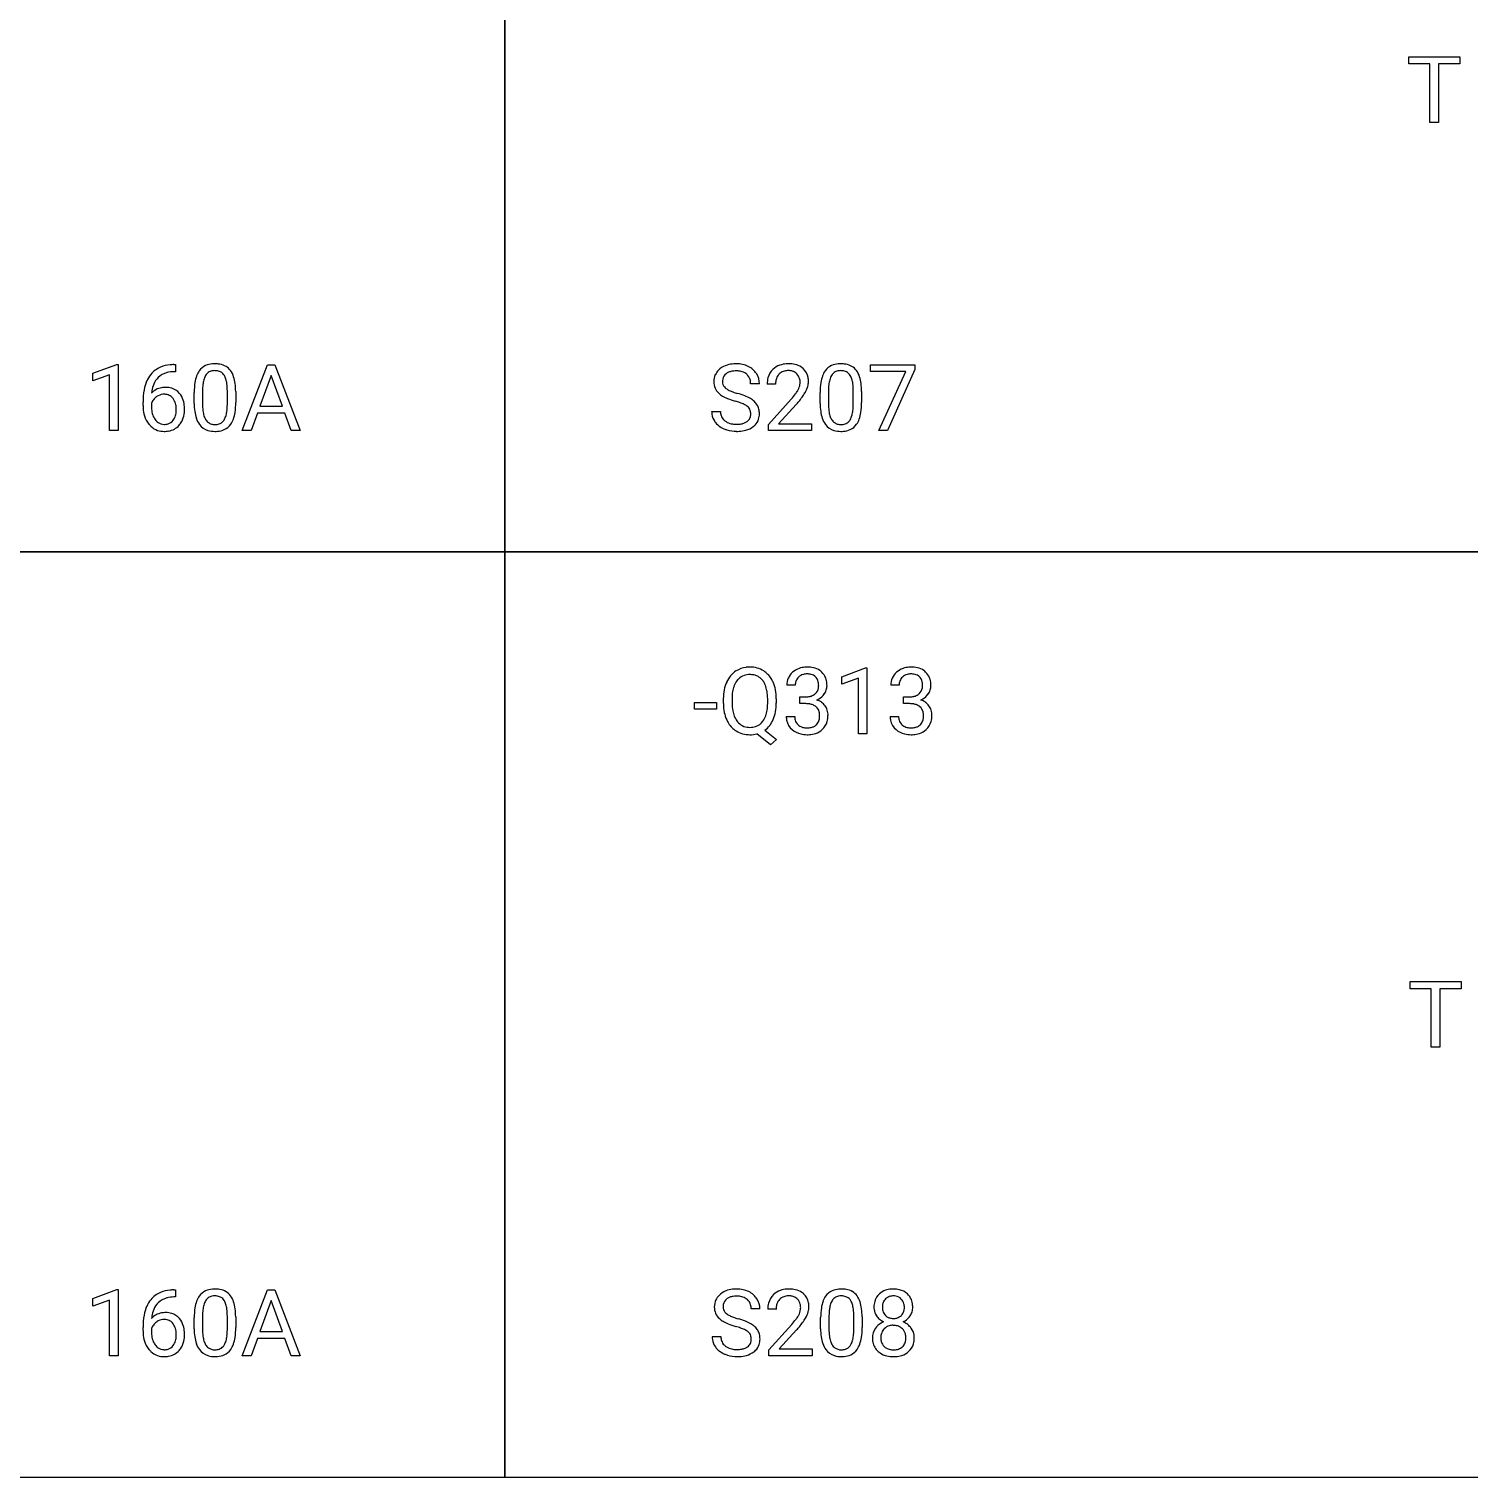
# Model space of a CAD drawing. Header units: metres. Extents: x 0 to 1062, y -1350 to 150.
# Drawn here: x 585.3 to 818.8, y -300 to -65.2 of the extents above; entities that cross this region are included whole.
import ezdxf

# ---------------------------------------------------------------- set-up
doc = ezdxf.new("R2010")
doc.units = ezdxf.units.M

msp = doc.modelspace()

# ---------------------------------------------------------------- linework, layer by layer
for p, q in [((662.5, -150), (662.5, 0)), ((662.5, 0), (662.5, -150)), ((809.07, -70.9), (809.07, -69.74)), ((809.07, -69.74), (817.31, -69.74)), ((817.31, -69.74), (817.31, -70.9)), ((812.49, -70.9), (809.07, -70.9)), ((812.49, -80.41), (812.49, -70.9)), ((817.31, -70.9), (813.89, -70.9)), ((813.89, -70.9), (813.89, -80.41)), ((813.89, -80.41), (812.49, -80.41)), ((595.69, -121.07), (599.58, -119.62)), ((599.58, -119.62), (599.79, -119.62)), ((599.79, -119.62), (599.79, -130.33)), ((608.83, -119.66), (609.08, -119.66)), ((609.08, -119.66), (609.08, -120.81)), ((619.92, -130.33), (624, -119.67)), ((624, -119.67), (625.23, -119.67)), ((625.23, -119.67), (629.31, -130.33)), ((721.76, -120.78), (721.76, -119.67)), ((721.76, -119.67), (728.96, -119.67)), ((728.96, -119.67), (728.96, -120.43)), ((595.69, -122.3), (595.69, -121.07)), ((598.43, -121.3), (595.69, -122.3)), ((598.43, -130.33), (598.43, -121.3)), ((609.08, -120.81), (608.83, -120.81)), ((624.61, -121.4), (622.8, -126.39)), ((626.43, -126.39), (624.61, -121.4)), ((727.53, -120.78), (721.76, -120.78)), ((723.13, -130.33), (727.53, -120.78)), ((728.96, -120.43), (724.55, -130.33)), ((612.14, -125.97), (612.14, -124.16)), ((613.49, -123.83), (613.49, -126)), ((617.51, -126.15), (617.51, -123.93)), ((618.87, -124.03), (618.87, -125.78)), ((703.76, -122.75), (702.35, -122.75)), ((706.38, -122.81), (705.03, -122.81)), ((713.61, -125.97), (713.61, -124.16)), ((714.97, -123.83), (714.97, -126)), ((718.99, -126.15), (718.99, -123.93)), ((720.34, -124.03), (720.34, -125.78)), ((603.84, -126.27), (603.84, -125.75)), ((605.2, -125.93), (605.2, -126.43)), ((622.8, -126.39), (626.43, -126.39)), ((705.23, -129.36), (708.93, -125.26)), ((709.72, -126.13), (706.87, -129.23)), ((622.38, -127.55), (621.37, -130.33)), ((626.84, -127.55), (622.38, -127.55)), ((627.86, -130.33), (626.84, -127.55)), ((696.04, -127.24), (697.45, -127.24)), ((599.79, -130.33), (598.43, -130.33)), ((621.37, -130.33), (619.92, -130.33)), ((629.31, -130.33), (627.86, -130.33)), ((705.23, -130.33), (705.23, -129.36)), ((712.22, -130.33), (705.23, -130.33)), ((706.87, -129.23), (712.22, -129.23)), ((712.22, -129.23), (712.22, -130.33)), ((724.55, -130.33), (723.13, -130.33)), ((262.5, -150), (662.5, -150)), ((662.5, -150), (262.5, -150)), ((662.5, -300), (662.5, -150)), ((662.5, -150), (1062.5, -150)), ((1062.5, -150), (662.5, -150)), ((662.5, -150), (662.5, -300)), ((717.11, -170.25), (720.99, -168.79)), ((720.99, -168.79), (721.2, -168.79)), ((721.2, -168.79), (721.2, -179.5)), ((717.11, -171.48), (717.11, -170.25)), ((719.84, -170.47), (717.11, -171.48)), ((719.84, -179.5), (719.84, -170.47)), ((709.58, -171.64), (708.23, -171.64)), ((710.3, -173.51), (711.32, -173.51)), ((710.3, -174.62), (710.3, -173.51)), ((726.43, -171.64), (725.07, -171.64)), ((727.14, -173.51), (728.16, -173.51)), ((727.14, -174.62), (727.14, -173.51)), ((693.26, -175.53), (693.26, -174.42)), ((693.26, -174.42), (696.84, -174.42)), ((696.84, -175.53), (693.26, -175.53)), ((696.84, -174.42), (696.84, -175.53)), ((697.93, -174.61), (697.93, -173.84)), ((699.33, -173.73), (699.33, -174.52)), ((705.11, -174.62), (705.11, -173.83)), ((706.51, -173.84), (706.51, -174.52)), ((711.32, -174.62), (710.3, -174.62)), ((728.16, -174.62), (727.14, -174.62)), ((708.13, -176.69), (709.49, -176.69)), ((724.98, -176.69), (726.34, -176.69)), ((705.59, -181.31), (703.34, -179.52)), ((704.64, -178.93), (706.55, -180.42)), ((706.55, -180.42), (705.59, -181.31)), ((721.2, -179.5), (719.84, -179.5)), ((809.28, -220.83), (809.28, -219.67)), ((809.28, -219.67), (817.53, -219.67)), ((817.53, -219.67), (817.53, -220.83)), ((812.7, -220.83), (809.28, -220.83)), ((812.7, -230.33), (812.7, -220.83)), ((817.53, -220.83), (814.1, -220.83)), ((814.1, -220.83), (814.1, -230.33)), ((814.1, -230.33), (812.7, -230.33)), ((595.69, -271.07), (599.58, -269.62)), ((599.58, -269.62), (599.79, -269.62)), ((599.79, -269.62), (599.79, -280.33)), ((608.83, -269.66), (609.08, -269.66)), ((609.08, -269.66), (609.08, -270.81)), ((619.92, -280.33), (624, -269.67)), ((624, -269.67), (625.23, -269.67)), ((625.23, -269.67), (629.31, -280.33)), ((595.69, -272.3), (595.69, -271.07)), ((598.43, -271.3), (595.69, -272.3)), ((598.43, -280.33), (598.43, -271.3)), ((609.08, -270.81), (608.83, -270.81)), ((624.61, -271.4), (622.8, -276.39)), ((626.43, -276.39), (624.61, -271.4)), ((612.14, -275.97), (612.14, -274.16)), ((613.49, -273.83), (613.49, -276)), ((617.51, -276.15), (617.51, -273.93)), ((618.87, -274.03), (618.87, -275.78)), ((703.85, -272.75), (702.43, -272.75)), ((706.47, -272.81), (705.11, -272.81)), ((713.7, -275.97), (713.7, -274.16)), ((715.05, -273.83), (715.05, -276)), ((719.07, -276.15), (719.07, -273.93)), ((720.43, -274.03), (720.43, -275.78)), ((603.84, -276.27), (603.84, -275.75)), ((605.2, -275.93), (605.2, -276.43)), ((622.8, -276.39), (626.43, -276.39)), ((705.32, -279.36), (709.01, -275.26)), ((709.81, -276.13), (706.95, -279.23)), ((622.38, -277.55), (621.37, -280.33)), ((626.84, -277.55), (622.38, -277.55)), ((627.86, -280.33), (626.84, -277.55)), ((696.12, -277.24), (697.53, -277.24)), ((705.32, -280.33), (705.32, -279.36)), ((706.95, -279.23), (712.31, -279.23)), ((712.31, -279.23), (712.31, -280.33)), ((599.79, -280.33), (598.43, -280.33)), ((621.37, -280.33), (619.92, -280.33)), ((629.31, -280.33), (627.86, -280.33)), ((712.31, -280.33), (705.32, -280.33)), ((262.5, -300), (662.5, -300)), ((662.5, -300), (1062.5, -300))]:
    msp.add_line(p, q)
for centre, radius, start, end in [((608.69, -124.98), 5.31, 94.9147, 112.4719), ((608.93, -126.99), 7.33, 90.7759, 95.4854), ((615.33, -122.89), 3.36, 94.2783, 113.4357), ((615.49, -124.3), 4.78, 89.919, 94.9543), ((615.52, -123.95), 4.43, 79.8808, 90.3219), ((615.8, -122.52), 2.97, 59.7342, 80.2344), ((699.88, -124.09), 4.56, 93.4374, 107.0831), ((699.99, -125.4), 5.88, 89.9563, 93.7926), ((700.02, -124.42), 4.9, 78.0399, 90.2891), ((700.21, -123.51), 3.97, 63.8577, 77.9436), ((708.39, -123.49), 3.96, 93.838, 109.2571), ((708.51, -124.69), 5.16, 89.9476, 94.2489), ((708.55, -124.04), 4.52, 77.3427, 90.4709), ((708.88, -122.6), 3.04, 56.0713, 77.4694), ((716.81, -122.89), 3.36, 94.2783, 113.4357), ((716.97, -124.3), 4.78, 89.919, 94.9543), ((717, -123.95), 4.43, 79.8808, 90.3219), ((717.28, -122.52), 2.97, 59.7342, 80.2344), ((608.84, -124.24), 4.79, 141.3846, 156.8839), ((608.2, -123.75), 3.98, 112.751, 141.1926), ((608.61, -124.1), 3.29, 134.3411, 157.4851), ((608.52, -124.05), 3.19, 104.3078, 133.8639), ((608.87, -125.37), 4.56, 90.5989, 104.534), ((617.92, -123.43), 5.73, 160.3049, 171.3303), ((615.84, -122.68), 3.53, 145.1146, 160.3691), ((615.02, -122.12), 2.53, 113.9045, 144.8711), ((616.38, -122.82), 2.78, 149.6234, 165.4259), ((615.35, -122.23), 1.59, 125.8471, 149.3151), ((615.34, -122.25), 1.6, 101.6851, 125.0627), ((615.48, -122.91), 2.28, 89.6223, 101.9167), ((615.5, -123.16), 2.52, 84.3403, 90.0926), ((615.59, -122.45), 1.81, 63.4356, 85.0199), ((615.68, -122.22), 1.57, 30.7009, 62.4934), ((614.85, -122.72), 2.54, 16.4173, 30.7965), ((612.77, -123.35), 4.71, 7.0754, 16.6026), ((616.01, -122.1), 2.51, 36.1874, 59.1551), ((615.14, -122.69), 3.56, 17.6061, 35.6109), ((612.69, -123.51), 6.14, 7.5233, 17.9382), ((698.98, -122.4), 2.61, 154.6149, 180.7042), ((698.99, -122.44), 2.63, 134.4983, 153.9113), ((699.43, -122.86), 3.24, 129.2258, 134.8483), ((699.55, -123.01), 3.44, 107.0797, 129.0888), ((699.74, -122.4), 1.95, 168.9033, 180.2772), ((699.26, -122.3), 1.46, 127.4939, 169.2564), ((699.51, -122.59), 1.85, 113.1895, 127.9561), ((699.74, -123.13), 2.43, 100.8318, 113.111), ((699.97, -124.38), 3.7, 89.5629, 100.7169), ((700, -124.85), 4.18, 86.3129, 90.0517), ((700.1, -123.71), 3.03, 72.8628, 86.7842), ((700.41, -122.73), 2, 48.5279, 73.0391), ((700.55, -122.56), 1.78, 15.3825, 48.2092), ((700.43, -123.08), 3.49, 48.953, 64.0482), ((700.7, -122.75), 3.06, 32.2818, 48.739), ((700.77, -122.73), 3, -0.3493, 32.613), ((708.79, -122.78), 3.76, 164.6898, 180.4794), ((708.01, -122.58), 2.96, 133.4629, 164.4994), ((708.11, -122.66), 3.09, 109.3993, 133.7311), ((708.95, -122.72), 2.56, 161.2165, 176.3918), ((708.27, -122.49), 1.84, 135.9423, 161.1924), ((708.2, -122.43), 1.75, 127.5802, 135.7627), ((708.27, -122.55), 1.88, 103.7449, 127.1517), ((708.49, -123.43), 2.8, 89.4583, 103.8184), ((708.52, -123.1), 2.47, 85.2826, 90.0571), ((708.58, -122.56), 1.93, 68.7646, 85.6884), ((708.67, -122.28), 1.63, 43.1432, 68.4156), ((708.57, -122.4), 1.78, 14.3635, 43.5045), ((708.07, -122.52), 2.3, -0.4249, 14.3017), ((709.05, -122.31), 2.71, 47.9297, 55.6151), ((709.18, -122.19), 2.53, 9.7854, 48.2551), ((708.35, -122.36), 3.38, -0.2347, 10.2587), ((719.4, -123.43), 5.73, 160.3049, 171.3303), ((717.32, -122.68), 3.53, 145.1146, 160.3691), ((716.49, -122.12), 2.53, 113.9045, 144.8711), ((717.86, -122.82), 2.78, 149.6234, 165.4259), ((716.83, -122.23), 1.59, 125.8471, 149.3151), ((716.81, -122.25), 1.6, 101.6851, 125.0627), ((716.96, -122.91), 2.28, 89.6223, 101.9167), ((716.98, -123.16), 2.52, 84.3403, 90.0926), ((717.07, -122.45), 1.81, 63.4356, 85.0199), ((717.16, -122.22), 1.57, 30.7009, 62.4934), ((716.32, -122.72), 2.54, 16.4173, 30.7965), ((714.25, -123.35), 4.71, 7.0754, 16.6026), ((717.49, -122.1), 2.51, 36.1874, 59.1551), ((716.62, -122.69), 3.56, 17.6061, 35.6109), ((714.17, -123.51), 6.14, 7.5233, 17.9382), ((614.42, -125.67), 10.58, 169.506, 180.4647), ((610.54, -124.96), 6.64, 156.9481, 169.4055), ((607.29, -126.09), 2.73, 99.617, 139.1542), ((611.15, -124.83), 5.95, 171.0843, 174.968), ((609.74, -124.57), 4.52, 157.4577, 171.4845), ((607.51, -127.12), 3.78, 89.7488, 100.2562), ((607.55, -126.57), 3.23, 73.182, 90.5378), ((607.7, -126.01), 2.66, 39.617, 72.7027), ((607.21, -126.46), 3.32, 17.8581, 40.1639), ((622.24, -124.08), 10.1, 171.3605, 180.4314), ((622.28, -123.87), 8.79, 173.626, 179.7295), ((618.67, -123.46), 5.15, 165.0175, 173.7342), ((608.6, -123.87), 8.91, -0.3813, 7.0913), ((608.58, -124.07), 10.28, 0.2523, 7.6309), ((698.89, -122.46), 2.51, 179.3743, 203.3637), ((698.89, -122.41), 2.54, -155.7992, -131.9621), ((699.75, -121.48), 3.81, -132.1206, -120.6714), ((699.11, -122.42), 1.32, 179.3637, 220.2148), ((699.44, -122.16), 1.74, -140.1148, -128.9012), ((700.1, -121.28), 2.84, -128.2105, -115.7328), ((701.46, -118.57), 5.87, -116.1895, -109.7889), ((703, -114.33), 10.38, -109.8885, -105.513), ((696.99, -136.08), 12.19, 68.7232, 74.593), ((699.92, -122.73), 2.43, -0.5529, 15.3362), ((709.84, -122.81), 3.46, 175.9224, 180.0552), ((698.65, -116.1), 13.77, -41.6897, -37.1461), ((704.69, -120.68), 6.19, -37.1463, -31.3391), ((706.92, -122.06), 3.56, -30.9941, -28.2007), ((707.79, -122.51), 2.58, -28.5611, -7.5167), ((703.1, -119.56), 9.31, -40.6727, -30.0526), ((707.92, -122.54), 2.45, -7.2295, 0.0186), ((706.96, -121.79), 4.86, -29.9823, -16.869), ((708.78, -122.35), 2.95, -16.7689, -0.5227), ((723.71, -124.08), 10.1, 171.3605, 180.4314), ((723.75, -123.87), 8.79, 173.626, 179.7295), ((720.14, -123.46), 5.15, 165.0175, 173.7342), ((710.08, -123.87), 8.91, -0.3813, 7.0913), ((710.06, -124.07), 10.28, 0.2523, 7.6309), ((610.58, -126.28), 6.74, 179.9573, 183.8075), ((609.12, -126.41), 5.28, -176.5341, -162.9153), ((607.17, -126.64), 2.09, 142.17, 160.2783), ((609.93, -126.46), 4.73, 179.6194, 190.7811), ((607.36, -126.8), 2.34, 125.0918, 141.8705), ((607.4, -126.82), 2.39, 117.13, 125.5663), ((607.29, -126.59), 2.13, 89.7387, 117.1618), ((607.3, -126.55), 2.09, 82.7845, 90.1035), ((607.36, -126.14), 1.67, 57.5923, 83.1979), ((607.27, -126.24), 1.81, 37.5896, 56.9825), ((606.97, -126.5), 2.2, 31.0627, 38.0776), ((606.68, -126.66), 2.53, 11.4098, 30.6339), ((605.54, -126.89), 3.69, -0.3953, 11.549), ((606.32, -126.74), 4.25, 3.619, 17.7908), ((605.16, -126.85), 5.42, -0.0446, 3.9677), ((622.06, -125.89), 9.93, -179.5379, -172.0299), ((622.26, -126.05), 8.77, 179.6245, 187.282), ((608.47, -126.07), 9.04, -6.5767, -0.5013), ((608.52, -125.86), 10.35, -8.5335, 0.4264), ((701.04, -119.32), 6.32, -120.7747, -112.6121), ((702.75, -115.21), 10.77, -112.5996, -105.7365), ((696.21, -138.24), 13.17, 70.3076, 74.0312), ((698.31, -132.41), 6.97, 64.7273, 70.4191), ((700.04, -128.8), 2.97, 53.2108, 65.2985), ((699.2, -130.47), 6.15, 59.6526, 68.9169), ((701, -127.5), 1.36, 17.3592, 52.6281), ((700.39, -128.41), 3.78, 47.0674, 59.4501), ((701.13, -127.61), 2.68, 31.4338, 47.013), ((701.35, -127.45), 2.42, 14.177, 30.9944), ((698.91, -116.14), 14.72, -42.7398, -40.1353), ((723.54, -125.89), 9.93, -179.5379, -172.0299), ((723.74, -126.05), 8.77, 179.6245, 187.282), ((709.95, -126.07), 9.04, -6.5767, -0.5013), ((709.99, -125.86), 10.35, -8.5335, 0.4264), ((607.94, -126.77), 4.04, -162.9011, -141.1646), ((608.37, -126.77), 3.14, -169.4135, -151.0511), ((607.9, -127), 2.61, -150.5604, -143.6594), ((607.58, -127.27), 2.2, -144.314, -126.2497), ((607.25, -127.69), 1.66, -125.8215, -89.337), ((607.38, -127.68), 1.67, -71.7054, -37.016), ((606.86, -127.26), 2.34, -37.5261, -16.0346), ((605.99, -127), 3.25, -16.1279, -3.2038), ((605, -126.92), 4.24, -3.5619, 0.0421), ((607.1, -127.22), 3.44, -34.3812, -12.9934), ((605.69, -126.89), 4.89, -13.0513, 0.4559), ((618.31, -126.42), 6.13, -172.1182, -161.7654), ((616.04, -127.19), 3.74, -162.0305, -144.7377), ((618.31, -126.56), 4.79, -172.7199, -163.1688), ((616.32, -127.17), 2.71, -163.3154, -149.3269), ((615.49, -127.66), 1.74, -149.3512, -127.0543), ((615.37, -127.79), 1.56, -126.4303, -106.4901), ((615.68, -127.83), 1.52, -70.4139, -40.6172), ((615.47, -127.64), 1.81, -40.7966, -31.9756), ((614.68, -127.2), 2.71, -31.1132, -14.8036), ((612.3, -126.52), 5.19, -15.2599, -6.4575), ((615.1, -127.29), 3.59, -34.534, -19.3947), ((612.95, -126.52), 5.87, -19.4648, -8.5613), ((699.15, -127.25), 3.12, 179.9042, 188.2506), ((698.81, -127.3), 2.77, -171.8023, -144.5837), ((699.09, -127.11), 3.11, -144.6855, -127.937), ((699.58, -127.26), 2.13, 179.4162, 197.6842), ((699.21, -127.37), 1.74, -161.8862, -135.7528), ((699.4, -127.18), 2.01, -135.9078, -128.0254), ((699.67, -126.82), 2.46, -127.6986, -105.7832), ((700.37, -126.69), 2.62, -79.888, -67.9565), ((700.66, -127.4), 1.85, -67.9159, -52.8879), ((700.9, -127.69), 1.48, -53.321, -26.0203), ((700.85, -127.69), 1.52, -25.25, -5.2211), ((700.6, -127.62), 1.77, -0.6321, 16.9793), ((700.45, -127.64), 1.92, -5.6341, 0.0704), ((701.37, -127.74), 2.41, -45.1485, -19.0584), ((701.03, -127.65), 2.75, -18.5069, 0.5515), ((700.73, -127.6), 3.05, -0.403, 14.0069), ((719.78, -126.42), 6.13, -172.1182, -161.7654), ((717.52, -127.19), 3.74, -162.0305, -144.7377), ((719.79, -126.56), 4.79, -172.7199, -163.1688), ((717.8, -127.17), 2.71, -163.3154, -149.3269), ((716.97, -127.66), 1.74, -149.3512, -127.0543), ((716.85, -127.79), 1.56, -126.4303, -106.4901), ((717.16, -127.83), 1.52, -70.4139, -40.6172), ((716.95, -127.64), 1.81, -40.7966, -31.9756), ((716.16, -127.2), 2.71, -31.1132, -14.8036), ((713.78, -126.52), 5.19, -15.2599, -6.4575), ((716.57, -127.29), 3.59, -34.534, -19.3947), ((714.43, -126.52), 5.87, -19.4648, -8.5613), ((607.56, -127.07), 3.55, -141.0886, -133.6632), ((607.15, -127.52), 2.95, -133.9596, -108.6408), ((607.24, -127.15), 3.33, -108.1271, -89.4913), ((607.3, -127.35), 2.01, -90.5977, -72.3362), ((607.29, -126.49), 3.99, -90.2368, -79.8996), ((607.51, -127.53), 2.93, -80.4859, -42.0195), ((607.33, -127.35), 3.18, -42.2341, -34.7426), ((615.09, -127.83), 2.59, -144.2752, -106.3989), ((615.46, -126.57), 3.91, -106.4234, -89.2619), ((615.49, -127.34), 2.03, -106.2029, -89.4379), ((615.54, -127.37), 2, -90.795, -70.9613), ((615.52, -125.8), 4.68, -90.0819, -84.9622), ((615.68, -127.16), 3.31, -85.6337, -66.2168), ((615.97, -127.88), 2.54, -65.6916, -34.7171), ((699.59, -126.45), 3.93, -127.772, -113.4577), ((699.98, -125.63), 4.84, -113.867, -107.7182), ((700.04, -125.36), 5.11, -107.5102, -89.6988), ((699.97, -125.77), 3.55, -105.9356, -93.1072), ((700.07, -124.61), 4.72, -93.4903, -89.9565), ((700.1, -125.14), 4.19, -90.442, -79.9751), ((700.08, -123.67), 6.81, -90.0428, -86.571), ((700.21, -125.36), 5.11, -86.9519, -74.3305), ((700.66, -126.91), 3.5, -74.5051, -52.7919), ((700.99, -127.38), 2.92, -52.4431, -44.8333), ((716.57, -127.83), 2.59, -144.2752, -106.3989), ((716.94, -126.57), 3.91, -106.4234, -89.2619), ((716.97, -127.34), 2.03, -106.2029, -89.4379), ((717.02, -127.37), 2, -90.795, -70.9613), ((717, -125.8), 4.68, -90.0819, -84.9622), ((717.16, -127.16), 3.31, -85.6337, -66.2168), ((717.44, -127.88), 2.54, -65.6916, -34.7171), ((702.09, -172.63), 3.92, 97.141, 122.5801), ((702.21, -173.38), 4.69, 89.9057, 97.4096), ((702.24, -173.25), 4.56, 74.9772, 90.3785), ((702.41, -172.57), 3.85, 57.5271, 74.7509), ((711.24, -171.83), 3.1, 109.4923, 132.2591), ((711.42, -172.37), 3.67, 94.0186, 109.2749), ((711.5, -173.26), 4.56, 89.9538, 94.3439), ((711.55, -173.21), 4.51, 77.1833, 90.4936), ((711.89, -171.72), 2.99, 55.4019, 77.3239), ((728.09, -171.83), 3.1, 109.4923, 132.2591), ((728.26, -172.37), 3.67, 94.0186, 109.2749), ((728.35, -173.26), 4.56, 89.9538, 94.3439), ((728.39, -173.21), 4.51, 77.1833, 90.4936), ((728.74, -171.72), 2.99, 55.4019, 77.3239), ((703.71, -173.48), 5.75, 155.8166, 169.1085), ((702.58, -172.96), 4.51, 140.3944, 156.0034), ((702.02, -172.52), 3.8, 122.6491, 140.1581), ((702.85, -172.95), 3.41, 143.3323, 160.0447), ((702.37, -172.61), 2.82, 135.1962, 143.0669), ((702.06, -172.29), 2.37, 108.822, 135.4393), ((702.18, -172.72), 2.82, 89.4032, 108.3103), ((702.23, -173.13), 3.22, 78.5745, 90.3014), ((702.41, -172.31), 2.39, 35.4899, 78.9194), ((701.72, -172.84), 3.25, 21.4434, 35.9895), ((702.4, -172.56), 3.85, 31.3472, 57.3704), ((701.65, -173.05), 4.75, 24.1911, 31.7086), ((700.79, -173.43), 5.69, 10.6548, 24.0391), ((711.07, -171.6), 2.85, 156.7254, 180.6895), ((711, -171.62), 2.78, 131.5241, 155.8625), ((711.49, -171.58), 1.91, 158.8914, 175.6954), ((711.22, -171.49), 1.62, 133.5328, 158.5491), ((711.3, -171.57), 1.74, 103.4748, 133.5694), ((711.49, -172.29), 2.49, 89.5225, 103.6892), ((711.51, -173.1), 3.29, 84.9801, 90.1027), ((711.66, -171.89), 2.07, 64.9824, 85.9768), ((711.92, -171.26), 1.39, 16.7478, 64.0965), ((710.77, -171.63), 2.61, -1.0476, 17.2451), ((712.06, -171.43), 2.65, 47.0236, 54.9155), ((712.15, -171.35), 2.53, 20.8442, 47.0924), ((711.46, -171.59), 3.26, 4.0223, 20.6137), ((710.38, -171.71), 4.35, -0.0603, 4.499), ((727.92, -171.6), 2.85, 156.7254, 180.6895), ((727.84, -171.62), 2.78, 131.5241, 155.8625), ((728.34, -171.58), 1.91, 158.8914, 175.6954), ((728.07, -171.49), 1.62, 133.5328, 158.5491), ((728.15, -171.57), 1.74, 103.4748, 133.5694), ((728.33, -172.29), 2.49, 89.5225, 103.6892), ((728.36, -173.1), 3.29, 84.9801, 90.1027), ((728.5, -171.89), 2.07, 64.9824, 85.9768), ((728.77, -171.26), 1.39, 16.7478, 64.0965), ((727.62, -171.63), 2.61, -1.0476, 17.2451), ((728.91, -171.43), 2.65, 47.0236, 54.9155), ((728.99, -171.35), 2.53, 20.8442, 47.0924), ((728.31, -171.59), 3.26, 4.0223, 20.6137), ((727.23, -171.71), 4.35, -0.0603, 4.499), ((705.42, -173.8), 7.5, 169.1598, 180.2946), ((706.38, -173.78), 7.05, 171.0123, 179.58), ((704.15, -173.43), 4.78, 159.9553, 171.0502), ((700.47, -173.32), 4.59, 9.8565, 21.4123), ((697.82, -173.77), 7.29, -0.4219, 9.7739), ((698.81, -173.79), 7.7, -0.3161, 10.6209), ((712.02, -171.64), 2.43, 175.3005, 180.056), ((711.29, -170.48), 3.04, -89.5828, -76.9872), ((711.53, -171.48), 2, -77.1573, -56.3541), ((711.67, -171.71), 1.73, -55.8505, -48.2326), ((711.77, -171.81), 1.6, -48.425, -9.5404), ((711.18, -171.69), 2.19, -10.1534, 0.2425), ((712.1, -171.55), 2.65, -60.0327, -34.5866), ((712.12, -171.54), 2.64, -35.1102, -18.9028), ((712.58, -171.71), 2.15, -18.6386, -0.0375), ((728.86, -171.64), 2.43, 175.3005, 180.056), ((728.14, -170.48), 3.04, -89.5828, -76.9872), ((728.38, -171.48), 2, -77.1573, -56.3541), ((728.52, -171.71), 1.73, -55.8505, -48.2326), ((728.61, -171.81), 1.6, -48.425, -9.5404), ((728.03, -171.69), 2.19, -10.1534, 0.2425), ((728.94, -171.55), 2.65, -60.0327, -34.5866), ((728.97, -171.54), 2.64, -35.1102, -18.9028), ((729.43, -171.71), 2.15, -18.6386, -0.0375), ((705.23, -174.58), 7.3, -179.7451, -168.5335), ((703.53, -174.92), 5.57, -168.4818, -155.0559), ((706.25, -174.56), 6.91, 179.6007, 190.1326), ((703.96, -174.96), 4.59, -169.7673, -158.2455), ((700.17, -174.96), 4.9, -19.4826, -8.5495), ((697.59, -174.57), 7.52, -8.6088, -0.3922), ((700.95, -174.99), 5.52, -23.3806, -10.0886), ((698.57, -174.56), 7.94, -10.0906, 0.34), ((711.29, -178.43), 3.81, 80.1228, 89.5476), ((711.51, -177.17), 2.53, 67.7818, 80.1624), ((711.78, -176.51), 1.81, 49.2602, 67.8329), ((711.92, -176.33), 1.59, 14.7964, 48.8337), ((711.88, -171.2), 3.06, -67.545, -59.8681), ((712.18, -176.88), 2.98, 56.2745, 72.9348), ((711.17, -176.54), 2.37, -0.6035, 14.9827), ((712.49, -176.39), 2.39, 36.7001, 55.9859), ((712.55, -176.34), 2.32, 16.751, 36.6134), ((711.96, -176.5), 2.94, -0.5437, 16.4445), ((728.13, -178.43), 3.81, 80.1228, 89.5476), ((728.35, -177.17), 2.53, 67.7818, 80.1624), ((728.63, -176.51), 1.81, 49.2602, 67.8329), ((728.76, -176.33), 1.59, 14.7964, 48.8337), ((728.73, -171.2), 3.06, -67.545, -59.8681), ((729.03, -176.88), 2.98, 56.2745, 72.9348), ((728.02, -176.54), 2.37, -0.6035, 14.9827), ((729.34, -176.39), 2.39, 36.7001, 55.9859), ((729.39, -176.34), 2.32, 16.751, 36.6134), ((728.8, -176.5), 2.94, -0.5437, 16.4445), ((702.81, -175.24), 4.78, -154.9394, -147.5509), ((702.11, -175.71), 3.94, -147.8709, -122.5481), ((702.91, -175.38), 3.46, -158.1908, -144.263), ((702.21, -175.9), 2.59, -144.5684, -124.0857), ((702.1, -176), 2.45, -123.3461, -96.7451), ((702.26, -175.48), 2.98, -90.6415, -72.3834), ((702.42, -176.06), 2.37, -71.8237, -36.1896), ((701.7, -175.51), 3.28, -36.4866, -19.3298), ((702.44, -175.82), 3.81, -54.5449, -38.1132), ((701.83, -175.37), 4.56, -37.927, -23.3627), ((711.43, -176.71), 3.3, 179.7619, 190.8396), ((710.75, -176.84), 2.61, -169.3312, -130.1365), ((711.6, -176.71), 2.11, 179.4882, 195.5731), ((711.14, -176.83), 1.63, -164.2311, -132.3002), ((711.26, -176.71), 1.8, -132.487, -108.5724), ((711.75, -176.59), 1.93, -77.0037, -62.3965), ((711.91, -176.91), 1.58, -62.2119, -45.4862), ((711.87, -176.88), 1.62, -45.1232, -18.8574), ((711.19, -176.65), 2.35, -18.8839, -3.539), ((710.29, -176.56), 3.25, -4.0548, 0.0584), ((712.16, -176.79), 2.71, -48.3599, -15.8296), ((711.33, -176.56), 3.56, -15.6572, 0.5353), ((728.28, -176.71), 3.3, 179.7619, 190.8396), ((727.6, -176.84), 2.61, -169.3312, -130.1365), ((728.45, -176.71), 2.11, 179.4882, 195.5731), ((727.99, -176.83), 1.63, -164.2311, -132.3002), ((728.1, -176.71), 1.8, -132.487, -108.5724), ((728.6, -176.59), 1.93, -77.0037, -62.3965), ((728.76, -176.91), 1.58, -62.2119, -45.4862), ((728.72, -176.88), 1.62, -45.1232, -18.8574), ((728.03, -176.65), 2.35, -18.8839, -3.539), ((727.14, -176.56), 3.25, -4.0548, 0.0584), ((729, -176.79), 2.71, -48.3599, -15.8296), ((728.18, -176.56), 3.56, -15.6572, 0.5353), ((702.07, -175.77), 3.86, -122.4577, -105.4207), ((702.2, -175.22), 4.43, -105.1861, -89.6502), ((702.22, -175.27), 3.19, -97.2842, -89.883), ((702.25, -175.08), 4.58, -90.2835, -76.2094), ((711.18, -176.38), 3.23, -130.5569, -102.6389), ((711.48, -175.1), 4.55, -102.8748, -89.5849), ((711.44, -176.16), 2.38, -108.5063, -93.6627), ((711.51, -175.42), 3.13, -94.0728, -89.9494), ((711.54, -175.64), 2.9, -90.5457, -77.1922), ((711.52, -174.66), 5, -90.0477, -85.8398), ((711.62, -175.73), 3.91, -86.2036, -71.3288), ((711.87, -176.49), 3.12, -71.1977, -48.084), ((728.02, -176.38), 3.23, -130.5569, -102.6389), ((728.33, -175.1), 4.55, -102.8748, -89.5849), ((728.29, -176.16), 2.38, -108.5063, -93.6627), ((728.36, -175.42), 3.13, -94.0728, -89.9494), ((728.39, -175.64), 2.9, -90.5457, -77.1922), ((728.36, -174.66), 5, -90.0477, -85.8398), ((728.47, -175.73), 3.91, -86.2036, -71.3288), ((728.72, -176.49), 3.12, -71.1977, -48.084), ((608.69, -274.98), 5.31, 94.9147, 112.4719), ((608.93, -276.99), 7.33, 90.7759, 95.4854), ((615.02, -272.12), 2.53, 113.9045, 144.8711), ((615.33, -272.89), 3.36, 94.2783, 113.4357), ((615.49, -274.3), 4.78, 89.919, 94.9543), ((615.52, -273.95), 4.43, 79.8808, 90.3219), ((615.8, -272.52), 2.97, 59.7342, 80.2344), ((616.01, -272.1), 2.51, 36.1874, 59.1551), ((699.63, -273.01), 3.44, 107.0797, 129.0888), ((699.96, -274.09), 4.56, 93.4374, 107.0831), ((700.08, -275.4), 5.88, 89.9563, 93.7926), ((700.11, -274.42), 4.9, 78.0399, 90.2891), ((700.29, -273.51), 3.97, 63.8577, 77.9436), ((700.52, -273.08), 3.49, 48.953, 64.0482), ((708.2, -272.66), 3.09, 109.3993, 133.7311), ((708.48, -273.49), 3.96, 93.838, 109.2571), ((708.6, -274.69), 5.16, 89.9476, 94.2489), ((708.64, -274.04), 4.52, 77.3427, 90.4709), ((708.97, -272.6), 3.04, 56.0713, 77.4694), ((716.58, -272.12), 2.53, 113.9045, 144.8711), ((716.89, -272.89), 3.36, 94.2783, 113.4357), ((717.05, -274.3), 4.78, 89.919, 94.9543), ((717.08, -273.95), 4.43, 79.8808, 90.3219), ((717.36, -272.52), 2.97, 59.7342, 80.2344), ((717.57, -272.1), 2.51, 36.1874, 59.1551), ((725.14, -272.42), 2.85, 108.8611, 132.4173), ((725.38, -273.17), 3.64, 93.7702, 108.744), ((725.49, -274.22), 4.7, 89.9506, 94.1551), ((725.52, -273.61), 4.09, 76.5948, 90.4404), ((725.8, -272.48), 2.93, 47.8368, 76.7776), ((608.84, -274.24), 4.79, 141.3846, 156.8839), ((608.2, -273.75), 3.98, 112.751, 141.1926), ((608.61, -274.1), 3.29, 134.3411, 157.4851), ((608.52, -274.05), 3.19, 104.3078, 133.8639), ((608.87, -275.37), 4.56, 90.5989, 104.534), ((617.92, -273.43), 5.73, 160.3049, 171.3303), ((615.84, -272.68), 3.53, 145.1146, 160.3691), ((618.67, -273.46), 5.15, 165.0175, 173.7342), ((616.38, -272.82), 2.78, 149.6234, 165.4259), ((615.35, -272.23), 1.59, 125.8471, 149.3151), ((615.34, -272.25), 1.6, 101.6851, 125.0627), ((615.48, -272.91), 2.28, 89.6223, 101.9167), ((615.5, -273.16), 2.52, 84.3403, 90.0926), ((615.59, -272.45), 1.81, 63.4356, 85.0199), ((615.68, -272.22), 1.57, 30.7009, 62.4934), ((614.85, -272.72), 2.54, 16.4173, 30.7965), ((612.77, -273.35), 4.71, 7.0754, 16.6026), ((615.14, -272.69), 3.56, 17.6061, 35.6109), ((612.69, -273.51), 6.14, 7.5233, 17.9382), ((699.07, -272.4), 2.61, 154.6149, 180.7042), ((699.07, -272.44), 2.63, 134.4983, 153.9113), ((699.51, -272.86), 3.24, 129.2258, 134.8483), ((699.82, -272.4), 1.95, 168.9033, 180.2772), ((699.35, -272.3), 1.46, 127.4939, 169.2564), ((699.6, -272.59), 1.85, 113.1895, 127.9561), ((699.82, -273.13), 2.43, 100.8318, 113.111), ((700.05, -274.38), 3.7, 89.5629, 100.7169), ((700.09, -274.85), 4.18, 86.3129, 90.0517), ((700.18, -273.71), 3.03, 72.8628, 86.7842), ((700.49, -272.73), 2, 48.5279, 73.0391), ((700.63, -272.56), 1.78, 15.3825, 48.2092), ((700, -272.73), 2.43, -0.5529, 15.3362), ((700.78, -272.75), 3.06, 32.2818, 48.739), ((700.85, -272.73), 3, -0.3493, 32.613), ((708.88, -272.78), 3.76, 164.6898, 180.4794), ((708.1, -272.58), 2.96, 133.4629, 164.4994), ((709.03, -272.72), 2.56, 161.2165, 176.3918), ((708.35, -272.49), 1.84, 135.9423, 161.1924), ((708.28, -272.43), 1.75, 127.5802, 135.7627), ((708.35, -272.55), 1.88, 103.7449, 127.1517), ((708.57, -273.43), 2.8, 89.4583, 103.8184), ((708.6, -273.1), 2.47, 85.2826, 90.0571), ((708.66, -272.56), 1.93, 68.7646, 85.6884), ((708.76, -272.28), 1.63, 43.1432, 68.4156), ((708.65, -272.4), 1.78, 14.3635, 43.5045), ((708.16, -272.52), 2.3, -0.4249, 14.3017), ((709.14, -272.31), 2.71, 47.9297, 55.6151), ((709.26, -272.19), 2.53, 9.7854, 48.2551), ((708.43, -272.36), 3.38, -0.2347, 10.2587), ((719.48, -273.43), 5.73, 160.3049, 171.3303), ((717.4, -272.68), 3.53, 145.1146, 160.3691), ((720.23, -273.46), 5.15, 165.0175, 173.7342), ((717.94, -272.82), 2.78, 149.6234, 165.4259), ((716.91, -272.23), 1.59, 125.8471, 149.3151), ((716.9, -272.25), 1.6, 101.6851, 125.0627), ((717.04, -272.91), 2.28, 89.6223, 101.9167), ((717.06, -273.16), 2.52, 84.3403, 90.0926), ((717.15, -272.45), 1.81, 63.4356, 85.0199), ((717.24, -272.22), 1.57, 30.7009, 62.4934), ((716.41, -272.72), 2.54, 16.4173, 30.7965), ((714.33, -273.35), 4.71, 7.0754, 16.6026), ((716.7, -272.69), 3.56, 17.6061, 35.6109), ((714.25, -273.51), 6.14, 7.5233, 17.9382), ((725.74, -272.42), 3.4, 164.6187, 180.5293), ((724.93, -272.2), 2.55, 132.2456, 164.5091), ((726.41, -272.47), 2.7, 175.6672, 180.0554), ((725.76, -272.41), 2.05, 160.266, 176.1052), ((725.32, -272.25), 1.59, 135.0044, 160.0998), ((725.35, -272.27), 1.62, 104.7942, 135.1499), ((725.47, -272.76), 2.12, 89.5353, 104.7191), ((725.5, -272.72), 2.08, 79.9357, 90.198), ((725.58, -272.31), 1.67, 44.1669, 80.1737), ((725.57, -272.34), 1.69, 14.835, 44.7757), ((725.11, -272.46), 2.17, -0.4472, 14.7229), ((726.07, -272.19), 2.53, 22.0412, 47.9277), ((725.62, -272.35), 3, 4.3629, 21.6606), ((724.75, -272.45), 3.88, -0.0599, 4.7919), ((614.42, -275.67), 10.58, 169.506, 180.4647), ((610.54, -274.96), 6.64, 156.9481, 169.4055), ((607.29, -276.09), 2.73, 99.617, 139.1542), ((611.15, -274.83), 5.95, 171.0843, 174.968), ((609.74, -274.57), 4.52, 157.4577, 171.4845), ((607.29, -276.59), 2.13, 89.7387, 117.1618), ((607.51, -277.12), 3.78, 89.7488, 100.2562), ((607.3, -276.55), 2.09, 82.7845, 90.1035), ((607.55, -276.57), 3.23, 73.182, 90.5378), ((607.36, -276.14), 1.67, 57.5923, 83.1979), ((607.7, -276.01), 2.66, 39.617, 72.7027), ((607.21, -276.46), 3.32, 17.8581, 40.1639), ((622.24, -274.08), 10.1, 171.3605, 180.4314), ((622.28, -273.87), 8.79, 173.626, 179.7295), ((608.6, -273.87), 8.91, -0.3813, 7.0913), ((608.58, -274.07), 10.28, 0.2523, 7.6309), ((698.97, -272.46), 2.51, 179.3743, 203.3637), ((698.98, -272.41), 2.54, -155.7992, -131.9621), ((699.83, -271.48), 3.81, -132.1206, -120.6714), ((699.19, -272.42), 1.32, 179.3637, 220.2148), ((699.52, -272.16), 1.74, -140.1148, -128.9012), ((700.19, -271.28), 2.84, -128.2105, -115.7328), ((701.54, -268.57), 5.87, -116.1895, -109.7889), ((703.09, -264.33), 10.38, -109.8885, -105.513), ((697.07, -286.08), 12.19, 68.7232, 74.593), ((709.93, -272.81), 3.46, 175.9224, 180.0552), ((698.73, -266.1), 13.77, -41.6897, -37.1461), ((704.77, -270.68), 6.19, -37.1463, -31.3391), ((707, -272.06), 3.56, -30.9941, -28.2007), ((707.88, -272.51), 2.58, -28.5611, -7.5167), ((703.19, -269.56), 9.31, -40.6727, -30.0526), ((708.01, -272.54), 2.45, -7.2295, 0.0186), ((707.04, -271.79), 4.86, -29.9823, -16.869), ((708.86, -272.35), 2.95, -16.7689, -0.5227), ((723.8, -274.08), 10.1, 171.3605, 180.4314), ((723.84, -273.87), 8.79, 173.626, 179.7295), ((710.16, -273.87), 8.91, -0.3813, 7.0913), ((710.14, -274.07), 10.28, 0.2523, 7.6309), ((725.18, -272.46), 2.84, 179.9083, 187.7108), ((724.8, -272.51), 2.45, -172.4543, -146.5511), ((725.01, -272.38), 2.7, -146.6751, -130.9799), ((725.18, -272.17), 2.97, -130.7825, -116.0625), ((725.93, -272.49), 2.23, 179.5411, 194.2595), ((725.38, -272.63), 1.66, -165.7641, -135.8223), ((725.32, -272.7), 1.57, -136.0171, -110.9789), ((725.43, -272.38), 1.9, -110.6879, -94.1783), ((725.49, -271.84), 2.45, -94.5868, -89.9442), ((725.51, -272.15), 2.14, -90.4969, -75.2402), ((725.65, -272.68), 1.59, -75.2254, -44.0598), ((725.61, -272.64), 1.64, -44.2661, -20.183), ((725.66, -271.96), 3.21, -63.9762, -56.9832), ((725.29, -272.53), 1.99, -19.9437, -4.0681), ((724.75, -272.48), 2.53, -4.4454, 0.0517), ((725.9, -272.31), 2.79, -57.1554, -34.0896), ((726.22, -272.52), 2.4, -34.1918, -16.5208), ((725.99, -272.47), 2.64, -16.2341, 0.344), ((610.58, -276.28), 6.74, 179.9573, 183.8075), ((609.12, -276.41), 5.28, -176.5341, -162.9153), ((607.17, -276.64), 2.09, 142.17, 160.2783), ((609.93, -276.46), 4.73, 179.6194, 190.7811), ((607.36, -276.8), 2.34, 125.0918, 141.8705), ((607.4, -276.82), 2.39, 117.13, 125.5663), ((607.27, -276.24), 1.81, 37.5896, 56.9825), ((606.97, -276.5), 2.2, 31.0627, 38.0776), ((606.68, -276.66), 2.53, 11.4098, 30.6339), ((605.54, -276.89), 3.69, -0.3953, 11.549), ((605, -276.92), 4.24, -3.5619, 0.0421), ((606.32, -276.74), 4.25, 3.619, 17.7908), ((605.69, -276.89), 4.89, -13.0513, 0.4559), ((605.16, -276.85), 5.42, -0.0446, 3.9677), ((622.06, -275.89), 9.93, -179.5379, -172.0299), ((622.26, -276.05), 8.77, 179.6245, 187.282), ((608.47, -276.07), 9.04, -6.5767, -0.5013), ((608.52, -275.86), 10.35, -8.5335, 0.4264), ((701.12, -269.32), 6.32, -120.7747, -112.6121), ((702.84, -265.21), 10.77, -112.5996, -105.7365), ((696.29, -288.24), 13.17, 70.3076, 74.0312), ((698.39, -282.41), 6.97, 64.7273, 70.4191), ((700.13, -278.8), 2.97, 53.2108, 65.2985), ((699.28, -280.47), 6.15, 59.6526, 68.9169), ((701.08, -277.5), 1.36, 17.3592, 52.6281), ((700.47, -278.41), 3.78, 47.0674, 59.4501), ((701.22, -277.61), 2.68, 31.4338, 47.013), ((701.43, -277.45), 2.42, 14.177, 30.9944), ((700.82, -277.6), 3.05, -0.403, 14.0069), ((699, -266.14), 14.72, -42.7398, -40.1353), ((723.62, -275.89), 9.93, -179.5379, -172.0299), ((723.82, -276.05), 8.77, 179.6245, 187.282), ((710.03, -276.07), 9.04, -6.5767, -0.5013), ((710.08, -275.86), 10.35, -8.5335, 0.4264), ((724.81, -277.42), 2.71, 145.6796, 180.626), ((724.93, -277.49), 2.85, 120.4289, 145.7869), ((725.64, -277.36), 2.18, 159.708, 175.8648), ((725.21, -277.95), 3.38, 113.1666, 120.6787), ((725.29, -277.24), 1.81, 135.0402, 159.44), ((725.29, -277.24), 1.81, 104.508, 135.2358), ((725.45, -277.85), 2.45, 89.5157, 104.5248), ((725.48, -278.18), 2.77, 85.4307, 90.0525), ((725.54, -277.6), 2.19, 69.5533, 85.8025), ((725.65, -277.28), 1.85, 45.0008, 69.2618), ((725.66, -277.29), 1.85, 15.2119, 45.4524), ((725.79, -277.87), 3.29, 51.8716, 67.0503), ((725.19, -277.41), 2.33, -0.4519, 15.0356), ((726.01, -277.58), 2.92, 35.2355, 51.6538), ((726.28, -277.4), 2.6, 8.2707, 35.535), ((607.94, -276.77), 4.04, -162.9011, -141.1646), ((607.56, -277.07), 3.55, -141.0886, -133.6632), ((608.37, -276.77), 3.14, -169.4135, -151.0511), ((607.9, -277), 2.61, -150.5604, -143.6594), ((607.58, -277.27), 2.2, -144.314, -126.2497), ((607.25, -277.69), 1.66, -125.8215, -89.337), ((607.3, -277.35), 2.01, -90.5977, -72.3362), ((607.38, -277.68), 1.67, -71.7054, -37.016), ((606.86, -277.26), 2.34, -37.5261, -16.0346), ((605.99, -277), 3.25, -16.1279, -3.2038), ((607.33, -277.35), 3.18, -42.2341, -34.7426), ((607.1, -277.22), 3.44, -34.3812, -12.9934), ((618.31, -276.42), 6.13, -172.1182, -161.7654), ((616.04, -277.19), 3.74, -162.0305, -144.7377), ((615.09, -277.83), 2.59, -144.2752, -106.3989), ((618.31, -276.56), 4.79, -172.7199, -163.1688), ((616.32, -277.17), 2.71, -163.3154, -149.3269), ((615.49, -277.66), 1.74, -149.3512, -127.0543), ((615.37, -277.79), 1.56, -126.4303, -106.4901), ((615.49, -277.34), 2.03, -106.2029, -89.4379), ((615.54, -277.37), 2, -90.795, -70.9613), ((615.68, -277.83), 1.52, -70.4139, -40.6172), ((615.47, -277.64), 1.81, -40.7966, -31.9756), ((614.68, -277.2), 2.71, -31.1132, -14.8036), ((615.97, -277.88), 2.54, -65.6916, -34.7171), ((612.3, -276.52), 5.19, -15.2599, -6.4575), ((615.1, -277.29), 3.59, -34.534, -19.3947), ((612.95, -276.52), 5.87, -19.4648, -8.5613), ((699.24, -277.25), 3.12, 179.9042, 188.2506), ((698.89, -277.3), 2.77, -171.8023, -144.5837), ((699.17, -277.11), 3.11, -144.6855, -127.937), ((699.66, -277.26), 2.13, 179.4162, 197.6842), ((699.29, -277.37), 1.74, -161.8862, -135.7528), ((699.49, -277.18), 2.01, -135.9078, -128.0254), ((699.75, -276.82), 2.46, -127.6986, -105.7832), ((700.06, -275.77), 3.55, -105.9356, -93.1072), ((700.15, -274.61), 4.72, -93.4903, -89.9565), ((700.19, -275.14), 4.19, -90.442, -79.9751), ((700.46, -276.69), 2.62, -79.888, -67.9565), ((700.74, -277.4), 1.85, -67.9159, -52.8879), ((700.98, -277.69), 1.48, -53.321, -26.0203), ((700.93, -277.69), 1.52, -25.25, -5.2211), ((700.68, -277.62), 1.77, -0.6321, 16.9793), ((700.54, -277.64), 1.92, -5.6341, 0.0704), ((701.45, -277.74), 2.41, -45.1485, -19.0584), ((701.12, -277.65), 2.75, -18.5069, 0.5515), ((719.87, -276.42), 6.13, -172.1182, -161.7654), ((717.6, -277.19), 3.74, -162.0305, -144.7377), ((716.65, -277.83), 2.59, -144.2752, -106.3989), ((719.87, -276.56), 4.79, -172.7199, -163.1688), ((717.88, -277.17), 2.71, -163.3154, -149.3269), ((717.05, -277.66), 1.74, -149.3512, -127.0543), ((716.93, -277.79), 1.56, -126.4303, -106.4901), ((717.05, -277.34), 2.03, -106.2029, -89.4379), ((717.1, -277.37), 2, -90.795, -70.9613), ((717.24, -277.83), 1.52, -70.4139, -40.6172), ((717.03, -277.64), 1.81, -40.7966, -31.9756), ((716.24, -277.2), 2.71, -31.1132, -14.8036), ((717.53, -277.88), 2.54, -65.6916, -34.7171), ((713.86, -276.52), 5.19, -15.2599, -6.4575), ((716.66, -277.29), 3.59, -34.534, -19.3947), ((714.51, -276.52), 5.87, -19.4648, -8.5613), ((725.65, -277.47), 3.55, 179.7613, 190.3598), ((724.79, -277.65), 2.67, -170.0931, -131.2808), ((726.23, -277.42), 2.78, 175.4804, 180.0531), ((725.9, -277.45), 2.44, 179.4727, 194.3057), ((725.17, -277.64), 1.69, -165.8786, -134.144), ((725.19, -277.6), 1.73, -133.786, -108.6435), ((725.41, -276.95), 2.41, -108.6346, -93.5767), ((725.51, -276.63), 2.75, -90.5058, -76.6922), ((725.72, -277.49), 1.86, -76.7857, -54.3356), ((725.81, -277.63), 1.69, -53.9016, -45.9701), ((725.82, -277.64), 1.68, -46.0663, -20.6058), ((725.41, -277.49), 2.11, -20.3722, -4.0391), ((724.75, -277.43), 2.77, -4.4797, 0.0572), ((726.23, -277.67), 2.63, -49.1495, -16.4326), ((725.54, -277.48), 3.34, -16.1308, 0.5345), ((725.97, -277.45), 2.91, -0.0949, 8.3013), ((607.15, -277.52), 2.95, -133.9596, -108.6408), ((607.24, -277.15), 3.33, -108.1271, -89.4913), ((607.29, -276.49), 3.99, -90.2368, -79.8996), ((607.51, -277.53), 2.93, -80.4859, -42.0195), ((615.46, -276.57), 3.91, -106.4234, -89.2619), ((615.52, -275.8), 4.68, -90.0819, -84.9622), ((615.68, -277.16), 3.31, -85.6337, -66.2168), ((699.67, -276.45), 3.93, -127.772, -113.4577), ((700.06, -275.63), 4.84, -113.867, -107.7182), ((700.13, -275.36), 5.11, -107.5102, -89.6988), ((700.16, -273.67), 6.81, -90.0428, -86.571), ((700.3, -275.36), 5.11, -86.9519, -74.3305), ((700.74, -276.91), 3.5, -74.5051, -52.7919), ((701.08, -277.38), 2.92, -52.4431, -44.8333), ((717.02, -276.57), 3.91, -106.4234, -89.2619), ((717.08, -275.8), 4.68, -90.0819, -84.9622), ((717.24, -277.16), 3.31, -85.6337, -66.2168), ((725, -277.43), 2.98, -131.6572, -124.2259), ((725.14, -277.19), 3.25, -123.8524, -102.7646), ((725.45, -275.84), 4.64, -102.8363, -89.5528), ((725.49, -276.11), 3.26, -94.0443, -89.9452), ((725.49, -275.21), 5.27, -90.0474, -86.0021), ((725.6, -276.4), 4.07, -86.3814, -71.9456), ((725.9, -277.32), 3.11, -71.8887, -48.8307)]:
    msp.add_arc(centre, radius, start, end)

doc.saveas('drawing.dxf')
